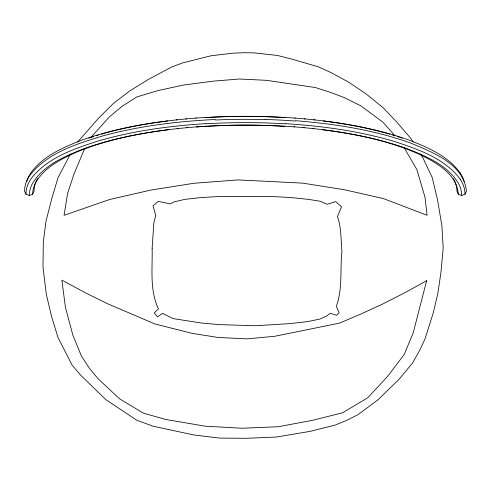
<?xml version="1.0" encoding="UTF-8"?>
<svg xmlns="http://www.w3.org/2000/svg" width="491" height="491" viewBox="0 0 491 491"><rect width="100%" height="100%" fill="white"/><g stroke="black" fill="none" stroke-linecap="round" stroke-linejoin="round"><path stroke-width="0.74" d="M36.659 180.258A156.801 59.251 0.1 0 0 34.069 191.091L32.676 194.209L29.313 195.498L25.943 194.203L26.256 190.391A165.995 62.707 0 0 1 30.829 179.086C46.43 158.311 72.465 149.436 96.211 141.592C131.711 131.023 168.64 126.003 205.539 123.658M84.679 148.46L74.092 173.814L67.654 193.129L64.063 215.328L109.665 199.493L151.111 190.029L194.08 183.253L238.196 179.921L302.634 183.131L344.418 189.729L383.514 198.61L427.109 215.304L424.961 197.063L416.871 169.585L403.897 147.288M453.267 178.491L454.285 180.265A156.801 59.227 0 0 1 456.931 191.091L458.324 194.209L461.687 195.498L465.057 194.203L466.45 191.091C463.707 163.834 432.546 152.333 410.832 143.133C373.841 129.827 334.653 123.855 295.613 120.694M70.33 154.174L58.012 177.717L51.77 198.652L46.013 221.097L43.306 242.032L42.993 267.018L46.338 294.416L51.604 316.627L57.999 337.47L72.036 365.04L80.935 375.462L105.811 399.594L136.651 420.173L153.26 426.256L193.798 434.958L219.52 438.089L246.605 438.291L276.445 437.027L310.017 431.38L335.144 425.096L346.542 420.431L357.939 414.705L377.898 399.889L398.925 379.445L412.391 363.193L419.044 351.55L424.979 339.085L433.154 313.215L437.733 294.048L440.93 272.542L443.189 248.016L441.882 225.707L437.45 199.426L432.227 177.539L422.947 157.924L420.591 154.1M36.715 180.265L37.733 178.491M29.515 175.846C47.105 152.744 76.768 143.888 103.38 135.743C139.874 125.88 177.607 121.295 215.31 119.491M77.615 142.046L98.887 117.865L113.728 103.135L129.955 90.81L148.46 79.382L171.893 66.936L182.652 62.922L210.897 55.796L232.93 53.169L244.426 52.709L253.921 52.868L277.44 55.452L291.464 59.018L318.34 66.837L331.186 72.65L348.542 82.101L366.157 93.953L383.256 107.824L396.832 122.179L411.157 138.812L413.121 141.997M90.995 137.296L109.475 116.778L122.492 106.044L137.057 96.85L157.955 90.602L183.296 85.066L213.278 81.15L239.338 79.014L266.515 80.321L315.326 87.533L328.939 91.842L343.81 97.39L360.566 105.688L382.931 122.161L395.046 135.909M88.767 138.161L90.749 137.468M91.436 137.247L93.499 136.59M96.254 135.719L98.317 135.062M101.177 134.233L105.467 132.993M106.179 132.791C126.334 127.298 146.938 123.572 167.652 120.933M168.714 129.667C138.216 133.638 107.713 139.634 79.063 151.081C62.517 158.262 44.442 166.817 35.346 183.284A158.157 59.749 0 0 0 32.676 194.209M177.104 119.822C144.55 123.37 112.016 129.231 81.144 140.395C62.609 147.644 42.858 156.187 30.872 172.857A165.995 62.707 0 0 0 27.379 179.724M178.03 128.574C145.962 132.061 113.912 137.836 83.495 148.828C64.247 156.506 42.742 165.424 32.038 184.34A161.662 61.068 0 0 0 29.313 195.498M176.171 119.896L186.672 118.865M177.104 128.642L187.464 127.623M185.868 118.92L196.332 118.049M186.672 127.678L196.995 126.825M195.663 118.098L206.073 117.386M196.332 126.868L206.073 126.205M284.927 117.386L295.337 118.098M285.461 123.658C322.36 126.003 359.289 131.023 394.789 141.592C418.504 149.448 444.588 158.28 460.128 179.092M284.399 126.169L294.674 126.868M294.674 118.049L305.132 118.92M294.005 126.825L304.334 127.678M304.334 118.865L314.829 119.896M303.536 127.623L313.896 128.642M313.896 119.822C346.45 123.37 378.984 129.237 409.856 140.395C428.391 147.644 448.142 156.187 460.128 172.857M312.97 128.574C345.038 132.061 377.088 137.836 407.505 148.828C426.753 156.506 448.258 165.424 458.962 184.34A161.662 61.068 0 0 1 461.687 195.498M323.348 120.933C344.062 123.572 364.666 127.298 384.821 132.791M322.286 129.667C355.054 133.988 387.964 140.463 418.357 153.843C435.143 161.993 456.783 173.206 458.324 194.209M385.533 132.993L389.823 134.233M392.683 135.062L394.746 135.719M397.501 136.59L399.564 137.247M400.251 137.468L402.233 138.161M25.943 194.203L24.55 191.091L24.863 187.243A167.314 63.21 0 0 1 29.442 175.839M465.057 194.203L464.744 190.391A165.995 62.688 0 0 0 460.092 179.092M460.092 172.863A165.995 62.688 0 0 1 463.578 179.724M463.792 180.357A165.995 62.688 0 0 1 464.179 181.621M265.576 119.479A252.681 95.144 0 0 1 295.422 121.044M205.606 117.588A253.055 95.389 0 0 1 285.388 117.594M205.606 123.818A253.055 95.395 0 0 1 285.394 123.824M206.116 117.49A249.692 94.143 0 0 1 284.884 117.49M206.116 126.31A249.692 94.143 0 0 1 284.884 126.31M197.057 126.936A246.034 92.787 0 0 1 284.344 126.297M215.469 119.988A254.884 95.647 0 0 1 265.545 119.632M26.79 181.621A165.995 62.707 0 0 1 27.165 180.357M152.142 248.286C152.603 268.344 149.479 290.113 158.427 308.778L154.266 312.902L157.451 316.805L162.631 313.381L172.985 318.573L201.549 323.035L219.176 324.6L255.455 325.754L289.573 323.637L307.599 321.605L319.905 319.064L326.859 315.922L330.283 313.258L336.544 315.296L339.171 312.767L336.353 306.249C342.755 288.739 339.962 269.491 341.914 251.269C340.828 239.706 341.521 227.677 337.415 216.623L341.521 206.84L335.77 201.617L327.092 204.281L320.249 201.249L308.575 199.401L290.881 197.523L273.223 196.584L220.84 196.461L201.887 197.48L184.653 199.401L174.004 201.905L170.316 203.9L158.317 201.359L153.002 205.876L155.764 215.475L153.843 222.699L152.142 248.286M426.648 280.692L413.238 332.732L404.234 354.447L387.374 376.671L367.667 397.839L342.608 412.771L312.344 420.364L278.268 426.728L242.155 428.226L205.398 426.225L165.731 419.467L143.36 413.14L119.565 398.833L98.083 378.751L89.368 368.25L81.438 356.104L72.864 335.144L65.45 307.434L61.848 280.134L86.035 293.152L108.278 304.058L155.125 324.029L192.312 333.389L218.01 337.47L247.065 338.87L274.776 336.274L339.453 323.133L360.498 314.197L382.237 304.248L405.634 292.323L426.648 280.692"/></g></svg>
